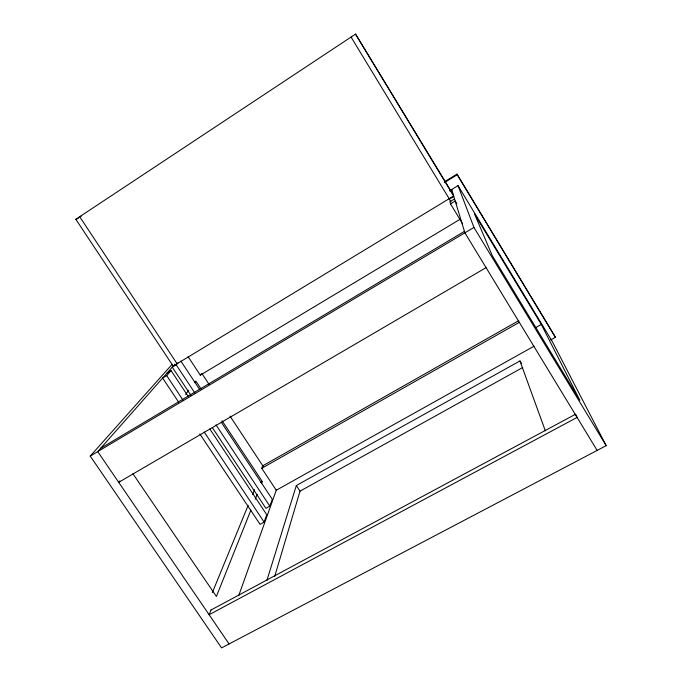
<?xml version="1.0" encoding="UTF-8"?>
<svg xmlns="http://www.w3.org/2000/svg" width="682" height="682" viewBox="0 0 682 682"><rect width="100%" height="100%" fill="white"/><g stroke="black" fill="none" stroke-linecap="round" stroke-linejoin="round"><path stroke-width="1.02" d="M274.735 576.35L300.012 491.159L522.727 367.513M266.875 580.501L296.329 485.541L519.957 360.948L521.542 363.54M238.674 595.761L276.483 489.616M199.835 433.923L260.055 524.347L264.122 522.097L266.764 514.722L209.817 428.961M212.307 427.537L265.912 508.32L269.833 506.138L272.288 499.292L221.275 422.192M250.916 510.042L216.399 596.469L132.888 473.675M255.23 499.241L257.191 494.331M261.504 483.521L262.289 481.56L222.051 420.717M212.358 592.547L248.154 505.345M252.57 494.561L254.582 489.667M533.997 346.217L276.261 490.247L261.76 468.278L262.792 465.789L518.729 320.668M119.81 480.895L118.719 482.327L486.07 267.651M185.581 394.477L188.778 390.275M194.532 382.713L195.811 381.033L201.062 388.97M188.164 356.78L200.295 375.151L201.258 373.881M178.573 402.005L162.631 378.067L166.689 375.612L171.071 370.607L188.096 396.251M191.105 395.577L172.256 367.163L176.169 364.793L178.215 362.457M174.907 364.162L97.705 451.646L90.229 456.096L221.573 647.9L606.187 445.661L552.36 341.665L458.023 185.64L449.856 190.61M90.229 456.096L172.128 364.299M355.535 34.1L453.658 195.99L173.185 366.115L75.813 219.306L355.535 34.1L453.325 194.899M444.263 181.898L456.991 174.115L554.466 335.587L555.404 337.317L550.758 339.909M444.562 182.495L457.247 174.737L456.991 174.115M450.077 191.344L451.902 190.235M453.794 196.433L449.285 199.161L450.93 201.881M167.081 373.028L171.071 370.607M454.544 198.905L449.932 201.693L450.495 203.875L462.669 223.918M450.495 203.875L455.192 201.037L456.846 203.756M200.295 375.151L459.685 219.536M100.663 448.296L464.451 231.351M458.023 185.64L473.947 227.43L97.731 451.612L229.075 643.953M261.76 468.278L519.454 322.288M260.66 482.472L262.289 481.56M535.592 327.675L541.312 324.453L474.553 214.046L492.233 255.58L579.862 400.24L541.312 324.453M75.813 219.306L78.26 218.359M81.32 216.109L79.7 216.731L177.09 363.745M351.75 37.57L351.051 37.067L449.165 198.709M166.689 375.612L183.126 400.317M204.259 432.09L264.122 522.097M176.169 364.793L194.907 393.062M215.981 424.869L269.833 506.138M180.824 361.042L199.587 389.396M202.008 373.642L209.007 384.256M230.022 416.097L263.278 466.514M296.329 485.541L300.012 491.159M597.142 450.418L464.894 232.809L451.672 189.502M473.947 227.43L606.187 445.661M457.247 174.737L555.404 337.317M519.957 360.948L545.344 430.836M210.977 610.032L209.11 614.721L577.083 417.427L575.565 414.213L210.977 610.032"/></g></svg>
